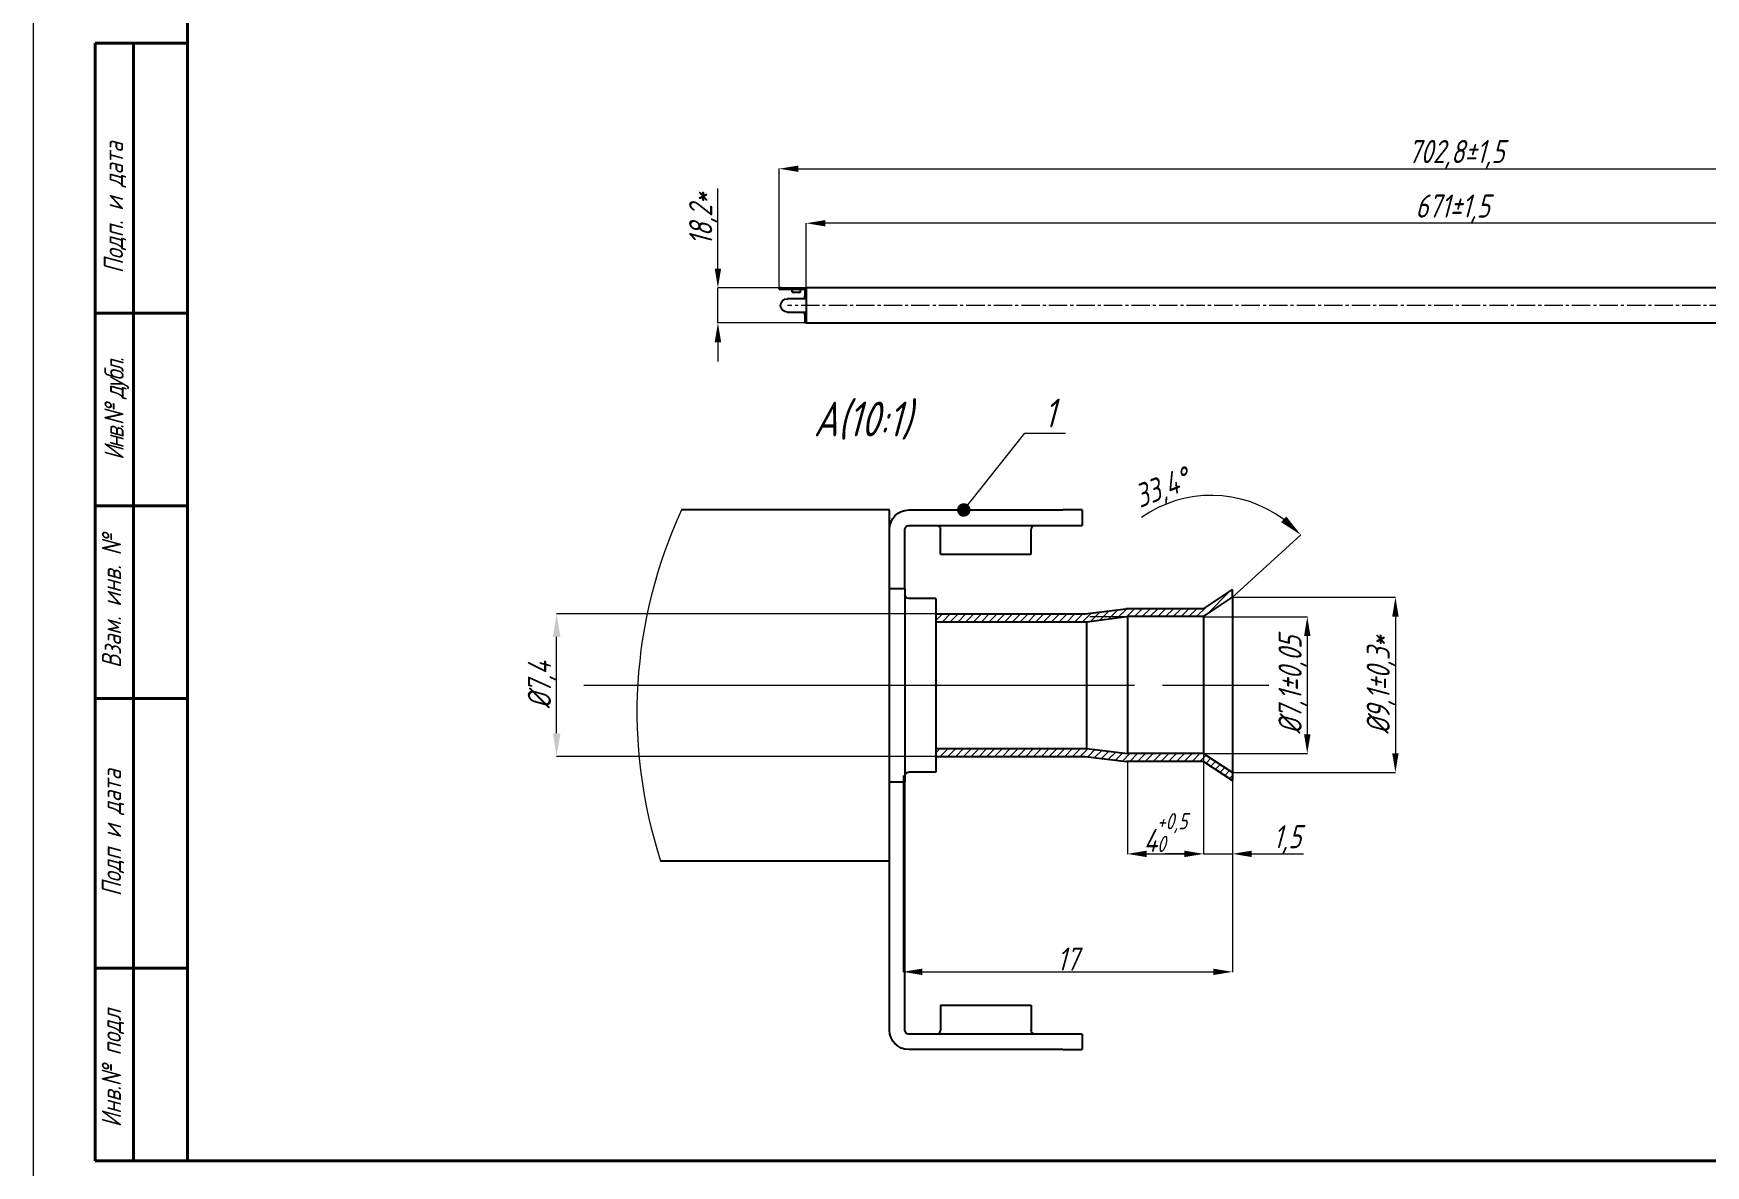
# Model space of a CAD drawing. Header units: millimetres. Extents: x 937859 to 970574, y 987894 to 996517.
# Drawn here: x 939863 to 940731, y 990327 to 990915 of the extents above; entities that cross this region are included whole.
import ezdxf
from ezdxf import colors
from ezdxf.entities.mleader import LeaderData, LeaderLine
from ezdxf.math import Vec2, Vec3

# ---------------------------------------------------------------- set-up
doc = ezdxf.new("R2010")
doc.units = ezdxf.units.MM
doc.header["$LTSCALE"] = 0.5
for name, pattern in [('CENTER', [0.6, 0.375, -0.075, 0.075, -0.075]), ('CENTER2', [28.575, 19.05, -3.175, 3.175, -3.175]), ('K5LT_AXLED', [19.5, 15, -1.5, 1.5, -1.5]), ('K5LT_BASIC', [0]), ('K5LT_THIN', [0])]:
    doc.linetypes.add(name, pattern=pattern)
for name, color, linetype, lineweight in [('0.3-STAMP', 7, 'Continuous', 30), ('MD_Annotation', 7, 'Continuous', 20), ('MD_Visible', 7, 'Continuous', 25), ('MD_Видимые', 7, 'Continuous', 25)]:
    doc.layers.add(name, color=color, linetype=linetype, lineweight=lineweight)
doc.layers.add('DIMENSION', color=1, linetype='Continuous')
doc.layers.add('Системный слой', color=7, linetype='Continuous')
doc.styles.add('12 on-off', font='GOST_A.TTF', dxfattribs={"width": 0.955, "oblique": 15, "height": 14})
doc.styles.add('QEC.12.02.02.01.000 СБ', font='GOST_A.TTF', dxfattribs={"width": 0.955, "oblique": 15, "height": 13})
doc.styles.add('SPRKN023066', font='GOST_A.TTF', dxfattribs={"width": 0.955, "oblique": 15, "height": 12})
doc.styles.get("Standard").update_dxf_attribs({"font": 'GOST_A.TTF', "oblique": 15})
doc.dimstyles.new('QEC.12.02.02.01.000 СБ', dxfattribs={"dimtxt": 13, "dimasz": 12, "dimexe": 0.1, "dimexo": 0, "dimtad": 1, "dimtoh": 1, "dimtxsty": 'QEC.12.02.02.01.000 СБ', "dimcen": 2.5, "dimadec": 0, "dimazin": 0, "dimtfac": 1, "dimtmove": 0, "dimatfit": 3, "dimfxl": 1, "dimlwd": 5, "dimlwe": 5, "dimarcsym": 0})
doc.dimstyles.new('SPRKN023066', dxfattribs={"dimtxt": 12, "dimasz": 10, "dimexe": 0.1, "dimexo": 0, "dimtad": 1, "dimtxsty": 'SPRKN023066', "dimcen": 2.5, "dimadec": 0, "dimazin": 0, "dimtfac": 1, "dimtmove": 0, "dimatfit": 3, "dimfxl": 1, "dimlwd": 9, "dimlwe": 9, "dimarcsym": 0})

# ---------------------------------------------------------------- blocks, each defined once
blk = doc.blocks.new('*D478')
at = {"color": 0, "lineweight": 9, "transparency": 16777216}
for p, q in [((940263.74, 990782.61), (940263.74, 990816.26)), ((940924.74, 990816.16), (940273.74, 990816.16)), ((940934.74, 990782.61), (940934.74, 990816.26))]:
    blk.add_line(p, q, dxfattribs=at)
at = {"color": 0, "lineweight": 5, "transparency": 16777216}
for points in [[(940273.74, 990817.82), (940273.74, 990814.49), (940263.74, 990816.16)], [(940924.74, 990817.82), (940924.74, 990814.49), (940934.74, 990816.16)]]:
    blk.add_solid(points, dxfattribs=at)
at = {"layer": 'Defpoints', "color": 0, "lineweight": 5, "transparency": 16777216}
for p in [(940263.74, 990816.16), (940263.74, 990782.61), (940934.74, 990782.61)]:
    blk.add_point(p, dxfattribs=at)
at = {"color": 0, "transparency": 16777216, "insert": (940599.24, 990823.69), "char_height": 12, "attachment_point": 5, "style": 'SPRKN023066'}
blk.add_mtext('671%%P1,5', dxfattribs=at)
blk = doc.blocks.new('*D482')
at = {"color": 0, "lineweight": 9, "transparency": 16777216}
for p, q in [((940249.74, 990782.01), (940249.74, 990844.54)), ((940259.74, 990844.44), (940942.54, 990844.44)), ((940952.54, 990778.28), (940952.54, 990844.54))]:
    blk.add_line(p, q, dxfattribs=at)
at = {"color": 0, "lineweight": 5, "transparency": 16777216}
for points in [[(940259.74, 990846.11), (940259.74, 990842.77), (940249.74, 990844.44)], [(940942.54, 990846.11), (940942.54, 990842.77), (940952.54, 990844.44)]]:
    blk.add_solid(points, dxfattribs=at)
at = {"layer": 'Defpoints', "color": 0, "lineweight": 5, "transparency": 16777216}
for p in [(940952.54, 990844.44), (940249.74, 990782.01), (940952.54, 990778.28)]:
    blk.add_point(p, dxfattribs=at)
at = {"color": 0, "transparency": 16777216, "insert": (940601.14, 990851.97), "char_height": 12, "attachment_point": 5, "style": 'SPRKN023066'}
blk.add_mtext('702,8%%P1,5', dxfattribs=at)
blk = doc.blocks.new('_Dot')
at = {"color": 0, "linetype": 'ByBlock', "lineweight": -2}
blk.add_line((-0.5, 0), (-1, 0), dxfattribs=at)
at = {"color": 0, "linetype": 'ByBlock', "const_width": 0.5}
blk.add_lwpolyline([(-0.25, 0, 1), (0.25, 0, 1)], format="xyb", close=True, dxfattribs=at)
blk = doc.blocks.new('*U579')
at = {"color": 0, "linetype": 'CENTER2', "lineweight": 5, "transparency": 16777216}
blk.add_line((357.26, 0), (-345.2, 0), dxfattribs=at)
blk = doc.blocks.new('*D581')
at = {"layer": '0.3-STAMP', "color": 0, "lineweight": 9, "transparency": 16777216}
for p, q in [((940485.06, 990622.08), (940569.7, 990622.08)), ((940569.6, 990612.08), (940569.6, 990541.08)), ((940485.06, 990531.08), (940569.7, 990531.08))]:
    blk.add_line(p, q, dxfattribs=at)
at = {"layer": '0.3-STAMP', "color": 0, "lineweight": 5, "transparency": 16777216}
for points in [[(940567.93, 990612.08), (940571.26, 990612.08), (940569.6, 990622.08)], [(940567.93, 990541.08), (940571.26, 990541.08), (940569.6, 990531.08)]]:
    blk.add_solid(points, dxfattribs=at)
at = {"layer": 'Defpoints', "color": 0, "lineweight": 5, "transparency": 16777216}
for p in [(940485.06, 990622.08), (940485.06, 990531.08), (940569.6, 990531.08)]:
    blk.add_point(p, dxfattribs=at)
at = {"layer": '0.3-STAMP', "color": 0, "transparency": 16777216, "insert": (940562.07, 990576.58), "char_height": 12, "attachment_point": 5, "rotation": 90, "style": 'SPRKN023066'}
blk.add_mtext('%%C9,1%%P0,3*', dxfattribs=at)
blk = doc.blocks.new('*D585')
at = {"layer": '0.3-STAMP', "color": 0, "lineweight": 9, "transparency": 16777216}
for p, q in [((940470.06, 990612), (940523.95, 990612)), ((940523.85, 990602), (940523.85, 990550.98)), ((940470.06, 990540.98), (940523.95, 990540.98))]:
    blk.add_line(p, q, dxfattribs=at)
at = {"layer": '0.3-STAMP', "color": 0, "lineweight": 5, "transparency": 16777216}
for points in [[(940522.18, 990602), (940525.52, 990602), (940523.85, 990612)], [(940522.18, 990550.98), (940525.52, 990550.98), (940523.85, 990540.98)]]:
    blk.add_solid(points, dxfattribs=at)
at = {"layer": 'Defpoints', "color": 0, "lineweight": 5, "transparency": 16777216}
for p in [(940470.06, 990612), (940470.06, 990540.98), (940523.85, 990540.98)]:
    blk.add_point(p, dxfattribs=at)
at = {"layer": '0.3-STAMP', "color": 0, "transparency": 16777216, "insert": (940516.32, 990576.49), "char_height": 12, "attachment_point": 5, "rotation": 90, "style": 'SPRKN023066'}
blk.add_mtext('%%C7,1%%P0,05', dxfattribs=at)
blk = doc.blocks.new('*D582')
at = {"layer": '0.3-STAMP', "color": 0, "lineweight": 9, "transparency": 16777216}
for p, q in [((940470.06, 990540.98), (940470.06, 990488.81)), ((940430.48, 990536.88), (940430.48, 990488.81)), ((940440.48, 990488.91), (940460.06, 990488.91))]:
    blk.add_line(p, q, dxfattribs=at)
at = {"layer": '0.3-STAMP', "color": 0, "lineweight": 5, "transparency": 16777216}
for points in [[(940440.48, 990490.57), (940440.48, 990487.24), (940430.48, 990488.91)], [(940460.06, 990490.57), (940460.06, 990487.24), (940470.06, 990488.91)]]:
    blk.add_solid(points, dxfattribs=at)
at = {"layer": 'Defpoints', "color": 0, "lineweight": 5, "transparency": 16777216}
for p in [(940470.06, 990540.98), (940430.48, 990536.88), (940470.06, 990488.91)]:
    blk.add_point(p, dxfattribs=at)
at = {"layer": '0.3-STAMP', "color": 0, "transparency": 16777216, "insert": (940450.27, 990499.97), "char_height": 12, "attachment_point": 5, "style": 'SPRKN023066'}
blk.add_mtext('4{\\H0.7x;\\S+0,5^ 0;}', dxfattribs=at)
blk = doc.blocks.new('*D583')
at = {"layer": '0.3-STAMP', "color": 0, "lineweight": 9, "transparency": 16777216}
for p, q in [((940470.06, 990540.98), (940470.06, 990488.81)), ((940485.06, 990527.98), (940485.06, 990488.81)), ((940460.06, 990488.91), (940450.06, 990488.91)), ((940470.06, 990488.91), (940485.06, 990488.91)), ((940495.06, 990488.91), (940521.81, 990488.91))]:
    blk.add_line(p, q, dxfattribs=at)
at = {"layer": '0.3-STAMP', "color": 0, "lineweight": 5, "transparency": 16777216}
for points in [[(940460.06, 990490.57), (940460.06, 990487.24), (940470.06, 990488.91)], [(940495.06, 990490.57), (940495.06, 990487.24), (940485.06, 990488.91)]]:
    blk.add_solid(points, dxfattribs=at)
at = {"layer": 'Defpoints', "color": 0, "lineweight": 5, "transparency": 16777216}
for p in [(940470.06, 990540.98), (940485.06, 990527.98), (940485.06, 990488.91)]:
    blk.add_point(p, dxfattribs=at)
at = {"layer": '0.3-STAMP', "color": 0, "transparency": 16777216, "insert": (940513.43, 990496.44), "char_height": 12, "attachment_point": 5, "style": 'SPRKN023066'}
blk.add_mtext('1,5', dxfattribs=at)
blk = doc.blocks.new('*D584')
at = {"layer": '0.3-STAMP', "color": 0, "lineweight": 5, "transparency": 16777216}
for p, q in [((940485.06, 990622.08), (940520.59, 990654.51)), ((940470.78, 990612), (940410.98, 990612))]:
    blk.add_line(p, q, dxfattribs=at)
blk.add_arc((940474.02, 990612), 62.94, 53.33018, 125.03999, dxfattribs=at)
blk.add_solid([(940512.96, 990663.97), (940510.27, 990661.01), (940520.51, 990654.44)], dxfattribs=at)
at = {"layer": 'Defpoints', "color": 0, "lineweight": 5, "transparency": 16777216}
for p in [(940475.94, 990674.92), (940485.06, 990622.08), (940470.76, 990609.02), (940470.78, 990612), (940476.16, 990612)]:
    blk.add_point(p, dxfattribs=at)
at = {"layer": '0.3-STAMP', "color": 0, "transparency": 16777216, "insert": (940448.55, 990677.71), "char_height": 12, "attachment_point": 5, "rotation": 21.19505, "style": 'SPRKN023066'}
blk.add_mtext('33,4%%D', dxfattribs=at)
blk = doc.blocks.new('*D586')
at = {"color": 0, "lineweight": 9, "transparency": 16777216}
for p, q in [((940485.06, 990576.48), (940485.06, 990427.59)), ((940314.06, 990529.53), (940314.06, 990427.59)), ((940324.06, 990427.69), (940475.06, 990427.69))]:
    blk.add_line(p, q, dxfattribs=at)
at = {"color": 0, "lineweight": 5, "transparency": 16777216}
for points in [[(940324.06, 990429.36), (940324.06, 990426.03), (940314.06, 990427.69)], [(940475.06, 990429.36), (940475.06, 990426.03), (940485.06, 990427.69)]]:
    blk.add_solid(points, dxfattribs=at)
at = {"layer": 'Defpoints', "color": 0, "lineweight": 5, "transparency": 16777216}
for p in [(940485.06, 990576.48), (940314.06, 990529.53), (940485.06, 990427.69)]:
    blk.add_point(p, dxfattribs=at)
at = {"color": 0, "lineweight": 9, "transparency": 16777216, "insert": (940399.56, 990434.32), "char_height": 12, "attachment_point": 5, "style": 'SPRKN023066'}
blk.add_mtext('17', dxfattribs=at)
blk = doc.blocks.new('*D587')
at = {"color": 0, "lineweight": 5, "transparency": 16777216}
for p, q in [((940331.05, 990613.48), (940134.17, 990613.48)), ((940134.27, 990551.48), (940134.27, 990601.48)), ((940331.05, 990539.48), (940134.17, 990539.48))]:
    blk.add_line(p, q, dxfattribs=at)
for points in [[(940132.27, 990601.48), (940136.27, 990601.48), (940134.27, 990613.48)], [(940132.27, 990551.48), (940136.27, 990551.48), (940134.27, 990539.48)]]:
    blk.add_solid(points, dxfattribs=at)
at = {"layer": 'Defpoints', "color": 0, "lineweight": 5, "transparency": 16777216}
for p in [(940134.27, 990613.48), (940331.05, 990613.48), (940331.05, 990539.48)]:
    blk.add_point(p, dxfattribs=at)
at = {"color": 0, "lineweight": 5, "transparency": 16777216, "insert": (940126.74, 990576.48), "char_height": 12, "attachment_point": 5, "rotation": 90, "style": 'SPRKN023066'}
blk.add_mtext('%%C7,4', dxfattribs=at)
blk = doc.blocks.new('*D727')
at = {"color": 0, "lineweight": 9, "ltscale": 0.5, "transparency": 16777216}
for p, q in [((940217.98, 990792.61), (940217.98, 990834.13)), ((940295.3, 990782.61), (940217.88, 990782.61)), ((940217.98, 990764.41), (940217.98, 990782.61)), ((940306.92, 990764.41), (940217.88, 990764.41)), ((940217.98, 990754.41), (940217.98, 990744.41))]:
    blk.add_line(p, q, dxfattribs=at)
at = {"color": 0, "lineweight": 5, "ltscale": 0.5, "transparency": 16777216}
for points in [[(940216.31, 990792.61), (940219.65, 990792.61), (940217.98, 990782.61)], [(940216.31, 990754.41), (940219.65, 990754.41), (940217.98, 990764.41)]]:
    blk.add_solid(points, dxfattribs=at)
at = {"layer": 'Defpoints', "color": 0, "lineweight": 5, "ltscale": 0.5, "transparency": 16777216}
for p in [(940217.98, 990782.61), (940295.3, 990782.61), (940306.92, 990764.41)]:
    blk.add_point(p, dxfattribs=at)
at = {"color": 0, "lineweight": 5, "ltscale": 0.5, "transparency": 16777216, "insert": (940210.45, 990818.37), "char_height": 12, "attachment_point": 5, "rotation": 90, "style": 'SPRKN023066'}
blk.add_mtext('18,2*', dxfattribs=at)

msp = doc.modelspace()

# ---------------------------------------------------------------- hatches: boundary and pattern name
at = {"lineweight": 5}
h = msp.add_hatch(dxfattribs=at)
h.set_pattern_fill('ANSI31', color=256, scale=0.9)
h.set_pattern_definition([(45, (924480.5045, 992677.7337), (-2.02055763, 2.02055763), [])])
h.paths.add_polyline_path([(940470.061, 990616.105), (940429.759, 990616.105), (940408.531, 990613.484), (940331.055, 990613.484), (940331.055, 990609.384), (940409.254, 990609.384), (940430.482, 990612.005), (940470.061, 990612.005), (940485.061, 990622.079), (940485.061, 990626.179)])
edge = h.paths.add_edge_path()
edge.add_line((940331.055, 990543.584), (940331.055, 990539.484))
edge.add_line((940331.055, 990539.484), (940408.531, 990539.484))
edge.add_line((940408.531, 990539.484), (940430.061, 990536.836))
edge.add_line((940430.061, 990536.836), (940470.061, 990536.883))
edge.add_line((940470.061, 990536.883), (940485.061, 990526.983))
edge.add_line((940485.061, 990526.983), (940485.061, 990531.083))
edge.add_line((940485.061, 990531.083), (940470.061, 990540.983))
edge.add_line((940470.061, 990540.983), (940430.482, 990540.983))
edge.add_line((940430.482, 990540.983), (940409.254, 990543.584))
edge.add_line((940409.254, 990543.584), (940330.061, 990543.584))

# ---------------------------------------------------------------- linework, layer by layer
at = {"color": 0, "linetype": 'K5LT_THIN', "lineweight": 18}
msp.add_line((939862.749, 990309.536), (939862.749, 991497.536), dxfattribs=at)
at = {"color": 0, "linetype": 'K5LT_BASIC', "lineweight": 40}
for p, q in [((939942.749, 990329.536), (939942.749, 991477.536)), ((939894.749, 990329.536), (939894.749, 990909.536)), ((939942.749, 990909.536), (939894.749, 990909.536)), ((939914.749, 990329.536), (939914.749, 990909.536)), ((939942.749, 990769.536), (939894.749, 990769.536)), ((939942.749, 990669.536), (939894.749, 990669.536)), ((939942.749, 990569.536), (939894.749, 990569.536)), ((939942.749, 990429.536), (939894.749, 990429.536)), ((939942.749, 990329.536), (939894.749, 990329.536)), ((941522.749, 990329.536), (939942.749, 990329.536))]:
    msp.add_line(p, q, dxfattribs=at)
at = {"color": 0}
for p, q in [((940485.061, 990622.079), (940485.061, 990626.179)), ((940485.061, 990531.083), (940485.061, 990526.983))]:
    msp.add_line(p, q, dxfattribs=at)
at = {"lineweight": 5, "ltscale": 0.5}
msp.add_line((940331.055, 990621.366), (940331.055, 990531.366), dxfattribs=at)
at = {"color": 0, "linetype": 'CENTER2', "lineweight": 5, "ltscale": 30}
msp.add_line((940148.363, 990576.484), (940496.159, 990576.484), dxfattribs=at)
at = {"color": 0, "linetype": 'K5LT_AXLED', "lineweight": 5, "ltscale": 30}
msp.add_line((940156.164, 990576.484), (940503.959, 990576.484), dxfattribs=at)
at = {"layer": 'MD_Annotation', "linetype": 'Continuous', "lineweight": 9}
msp.add_arc((940424.772, 990562.5), 248.808, 155.072295, 198.059971, dxfattribs=at)
at = {"layer": 'MD_Visible'}
for p, q in [((940249.744, 990782.009), (940249.744, 990782.609)), ((940250.744, 990782.609), (940249.744, 990782.609)), ((940250.744, 990782.609), (940262.944, 990782.609)), ((940263.744, 990782.609), (940263.744, 990764.409)), ((940934.744, 990782.609), (940263.744, 990782.609)), ((940249.744, 990782.009), (940250.744, 990782.009)), ((940250.744, 990782.009), (940262.944, 990782.009)), ((940263.744, 990777.009), (940254.044, 990777.009)), ((940256.594, 990780.309), (940256.594, 990781.809)), ((940256.637, 990780.309), (940256.594, 990780.309)), ((940256.637, 990780.309), (940256.637, 990781.809)), ((940256.644, 990780.309), (940256.637, 990780.309)), ((940256.644, 990780.309), (940256.644, 990781.809)), ((940256.644, 990780.309), (940258.744, 990780.309)), ((940258.744, 990780.309), (940260.844, 990780.309)), ((940260.844, 990780.309), (940260.844, 990781.809)), ((940260.852, 990780.309), (940260.844, 990780.309)), ((940260.852, 990780.309), (940260.852, 990781.809)), ((940260.894, 990780.309), (940260.852, 990780.309)), ((940260.894, 990780.309), (940260.894, 990781.809)), ((940263.144, 990781.809), (940263.144, 990778.709)), ((940263.144, 990778.709), (940263.144, 990778.509)), ((940263.144, 990777.009), (940263.144, 990778.509)), ((940263.744, 990778.509), (940263.144, 990778.509)), ((940263.744, 990781.809), (940263.744, 990778.709)), ((940254.044, 990770.009), (940263.744, 990770.009)), ((940263.144, 990768.509), (940263.144, 990770.009)), ((940263.144, 990768.509), (940263.144, 990768.309)), ((940263.144, 990768.509), (940263.744, 990768.509)), ((940263.144, 990768.309), (940263.144, 990765.409)), ((940263.144, 990765.409), (940263.144, 990764.409)), ((940263.744, 990768.309), (940263.744, 990765.409)), ((940263.744, 990764.409), (940263.144, 990764.409)), ((940263.744, 990764.409), (940934.744, 990764.409)), ((940307.055, 990667.366), (940199.143, 990667.366)), ((940307.055, 990485.366), (940307.055, 990667.366)), ((940317.055, 990667.366), (940397.055, 990667.366)), ((940407.055, 990667.366), (940397.055, 990667.366)), ((940407.055, 990667.366), (940407.055, 990659.366)), ((940307.055, 990636.366), (940307.055, 990657.366)), ((940315.055, 990636.366), (940315.055, 990657.366)), ((940317.055, 990659.366), (940397.055, 990659.366)), ((940333.555, 990644.366), (940333.555, 990657.366)), ((940380.555, 990644.366), (940380.555, 990657.366)), ((940397.055, 990659.366), (940407.055, 990659.366)), ((940333.555, 990644.366), (940380.555, 990644.366)), ((940315.055, 990626.366), (940315.055, 990636.366)), ((940315.055, 990626.366), (940307.055, 990626.366)), ((940315.055, 990626.366), (940315.055, 990529.366)), ((940331.055, 990621.366), (940317.055, 990621.366)), ((940315.055, 990541.366), (940315.055, 990526.366)), ((940331.055, 990531.366), (940317.055, 990531.366)), ((940307.055, 990526.366), (940315.055, 990526.366)), ((940315.055, 990516.366), (940315.055, 990526.366)), ((940307.055, 990397.366), (940307.055, 990516.366)), ((940315.055, 990397.366), (940315.055, 990516.366)), ((940188.222, 990485.366), (940307.055, 990485.366)), ((940333.555, 990410.366), (940380.555, 990410.366)), ((940333.555, 990410.366), (940333.555, 990397.366)), ((940380.555, 990410.366), (940380.555, 990397.366)), ((940397.055, 990395.366), (940317.055, 990395.366)), ((940407.055, 990395.366), (940397.055, 990395.366)), ((940407.055, 990395.366), (940407.055, 990387.366)), ((940397.055, 990387.366), (940317.055, 990387.366)), ((940397.055, 990387.366), (940407.055, 990387.366))]:
    msp.add_line(p, q, dxfattribs=at)
at = {"layer": 'MD_Visible', "extrusion": (0, 0, -1)}
for centre, radius, start, end in [((-940262.944, 990781.809), 0.8, 90, 180), ((-940254.044, 990773.509), 3.5, 0, 90), ((-940254.044, 990773.509), 3.5, 270, 0), ((-940256.394, 990781.809), 0.2, 90, 180), ((-940256.437, 990781.809), 0.2, 90, 180), ((-940256.444, 990781.809), 0.2, 90, 180), ((-940262.944, 990781.809), 0.2, 90, 180), ((-940317.055, 990657.366), 10, 0, 90), ((-940317.055, 990657.366), 2, 0, 90), ((-940331.555, 990657.366), 2, 90, 180), ((-940317.055, 990623.366), 2, 270, 0), ((-940317.055, 990529.366), 2, 0, 90), ((-940317.055, 990397.366), 10, 270, 0), ((-940317.055, 990397.366), 2, 270, 0), ((-940382.555, 990397.366), 2, 270, 0)]:
    msp.add_arc(centre, radius, start, end, dxfattribs=at)
at = {"layer": 'MD_Visible'}
for centre, radius, start, end in [((940261.044, 990781.809), 0.2, 90, 180), ((940261.052, 990781.809), 0.2, 90, 180), ((940261.094, 990781.809), 0.2, 90, 180), ((940382.555, 990657.366), 2, 90, 180), ((940331.555, 990397.366), 2, 270, 0)]:
    msp.add_arc(centre, radius, start, end, dxfattribs=at)
at = {"layer": 'MD_Видимые'}
for p, q in [((940470.061, 990616.105), (940485.061, 990626.179)), ((940470.061, 990612.005), (940485.061, 990622.079)), ((940485.061, 990622.079), (940485.061, 990531.083)), ((940331.055, 990613.484), (940408.531, 990613.484)), ((940331.055, 990609.384), (940409.254, 990609.384)), ((940408.531, 990613.484), (940429.759, 990616.105)), ((940409.254, 990609.384), (940430.18, 990612.005)), ((940409.254, 990609.384), (940409.254, 990543.584)), ((940470.061, 990616.105), (940429.759, 990616.105)), ((940470.061, 990612.005), (940430.482, 990612.005)), ((940430.482, 990612.005), (940430.482, 990540.983)), ((940470.061, 990612.005), (940470.061, 990540.983)), ((940331.055, 990543.584), (940409.254, 990543.584)), ((940331.055, 990539.484), (940408.531, 990539.484)), ((940408.531, 990539.484), (940430.061, 990536.883)), ((940409.254, 990543.584), (940430.482, 990540.983)), ((940470.061, 990540.983), (940430.482, 990540.983)), ((940470.061, 990540.983), (940485.061, 990531.083)), ((940470.061, 990536.883), (940430.061, 990536.883)), ((940470.061, 990536.883), (940485.061, 990526.983))]:
    msp.add_line(p, q, dxfattribs=at)
at = {"layer": 'Системный слой', "color": 0}
msp.add_line((940331.055, 990621.366), (940331.055, 990531.366), dxfattribs=at)

# ---------------------------------------------------------------- block references
at = {"linetype": 'CENTER2', "lineweight": 5}
msp.add_blockref('*U579', (940599.244, 990773.509), dxfattribs=at)

# ---------------------------------------------------------------- texts
at = {"color": 0, "lineweight": 9, "insert": (940267.671, 990723.571), "char_height": 18, "width": 35.51678, "attachment_point": 1, "style": '12 on-off'}
msp.add_mtext('А(10:1)', dxfattribs=at)
at = {"char_height": 10, "attachment_point": 1, "rotation": 90}
for s, width, insert in [('Взам. инв. №', 92.57089, (939898.268, 990585.315)), ('Подп и дата', 92.57089, (939898.268, 990466.895)), ('Инв.№ подл', 83.30857, (939898.2, 990347.029))]:
    msp.add_mtext_dynamic_manual_height_columns(s, width=width, gutter_width=50, heights=[0], dxfattribs=dict(at, insert=insert))
at = {"layer": 'DIMENSION', "color": 250, "linetype": 'CENTER', "ltscale": 0.25, "char_height": 10, "attachment_point": 1, "rotation": 90}
for s, width, insert in [('{\\C0;Подп. и дата}', 132, (939899.294, 990790.192)), ('{\\T0.85;\\C0;Инв.№ дубл.}', 96, (939899.582, 990693.29))]:
    msp.add_mtext_dynamic_manual_height_columns(s, width=width, gutter_width=240, heights=[0], dxfattribs=dict(at, insert=insert))

# ---------------------------------------------------------------- dimensions: what is measured, and where the dimension line sits
for base, p1, p2, picture, middle in [((940952.544, 990844.439), (940249.744, 990782.009), (940952.544, 990778.279), '*D482', (940601.144, 990851.969)), ((940263.744, 990816.157), (940934.744, 990782.609), (940263.744, 990782.609), '*D478', (940599.244, 990823.687))]:
    dim = msp.add_linear_dim(base=base, p1=p1, p2=p2, text='<>%%P1,5', dimstyle='SPRKN023066')
    dim.commit()
    dim.dimension.update_dxf_attribs({"geometry": picture, "text_midpoint": middle})
at = {"lineweight": 5, "ltscale": 0.5}
dim = msp.add_linear_dim(base=(940217.98, 990782.609), p1=(940306.922, 990764.409), p2=(940295.299, 990782.609), angle=90, text='<>*', dimstyle='SPRKN023066', dxfattribs=at)
dim.commit()
dim.dimension.update_dxf_attribs({"geometry": '*D727', "text_midpoint": (940210.45, 990818.371)})
at = {"lineweight": 5}
dim = msp.add_linear_dim(base=(940134.266, 990613.484), p1=(940331.055, 990539.484), p2=(940331.055, 990613.484), angle=90, text='%%C7,4', dimstyle='QEC.12.02.02.01.000 СБ', override={"dimtxsty": 'SPRKN023066'}, dxfattribs=at)
dim.commit()
dim.dimension.update_dxf_attribs({"geometry": '*D587', "text_midpoint": (940126.736, 990576.484)})
at = {"color": 0, "lineweight": 9}
dim = msp.add_linear_dim(base=(940485.061, 990427.694), p1=(940314.062, 990529.527), p2=(940485.061, 990576.484), text='17', dimstyle='SPRKN023066', dxfattribs=at)
dim.commit()
dim.dimension.update_dxf_attribs({"geometry": '*D586', "text_midpoint": (940399.562, 990434.324)})
at = {"layer": '0.3-STAMP'}
dim = msp.add_angular_dim_2l(base=(940475.936, 990674.918), line1=((940470.778, 990612.005), (940476.16, 990612.005)), line2=((940470.757, 990609.022), (940485.061, 990622.079)), text='33,4%%D', dimstyle='QEC.12.02.02.01.000 СБ', override={"dimtxsty": 'SPRKN023066', "dimsd2": 1}, dxfattribs=at)
dim.commit()
dim.dimension.update_dxf_attribs({"geometry": '*D584', "text_midpoint": (940448.546, 990677.71)})
for base, p1, p2, text, picture, middle in [((940523.848, 990540.983), (940470.061, 990612.005), (940470.061, 990540.983), '%%C7,1%%P0,05', '*D585', (940516.318, 990576.494)), ((940569.597, 990531.083), (940485.061, 990622.079), (940485.061, 990531.083), '%%C9,1%%P0,3*', '*D581', (940562.067, 990576.581))]:
    dim = msp.add_linear_dim(base=base, p1=p1, p2=p2, angle=90, text=text, dimstyle='SPRKN023066', dxfattribs=at)
    dim.commit()
    dim.dimension.update_dxf_attribs({"geometry": picture, "text_midpoint": middle})
for base, p1, p2, text, picture, middle in [((940470.061, 990488.906), (940430.482, 990536.883), (940470.061, 990540.983), '4{\\H0.7x;\\S+0,5^ 0;}', '*D582', (940450.272, 990499.968)), ((940485.061, 990488.906), (940470.061, 990540.983), (940485.061, 990527.984), '1,5', '*D583', (940513.435, 990496.436))]:
    dim = msp.add_linear_dim(base=base, p1=p1, p2=p2, text=text, dimstyle='SPRKN023066', dxfattribs=at)
    dim.commit()
    dim.dimension.update_dxf_attribs({"geometry": picture, "text_midpoint": middle})

# ---------------------------------------------------------------- leaders
at = {"lineweight": 5, "ltscale": 0.5}
ml = msp.add_multileader_mtext('Standard', dxfattribs=at)
ml.set_content('1', color=256, style='SPRKN023066')
ml.set_leader_properties(lineweight=9)
ml.set_arrow_properties(name='DOT')
ml.build(insert=Vec2(0, 0))
ml.multileader.update_dxf_attribs({"text_left_attachment_type": 6, "text_right_attachment_type": 6, "arrow_head_size": 7})
ctx = ml.context
ctx.base_point, ctx.char_height, ctx.arrow_head_size, ctx.plane_origin = Vec3(940385.339, 990707.165), 15, 7, Vec3(940345.586, 990667.366)
ctx.left_attachment, ctx.right_attachment = 6, 6
notes = []
notes.append((ctx, [(0, (1, 1, 0), (940377.339, 990707.165), (1, 0), 8, [(0, [(940345.586, 990667.366)], 0, [])])]))
ctx.mtext.insert, ctx.mtext.flow_direction = Vec3(940387.339, 990725.165), 5
for ctx, leaders in notes:
    for number, flags, end, landing, length, lines in leaders:
        leader = LeaderData()
        leader.index, (leader.has_last_leader_line, leader.has_dogleg_vector, leader.attachment_direction) = number, flags
        leader.last_leader_point, leader.dogleg_vector, leader.dogleg_length = Vec3(end), Vec3(landing), length
        for number, points, colour, breaks in lines:
            line = LeaderLine()
            line.index, line.vertices, line.color, line.breaks = number, Vec3.list(points), colors.encode_raw_color(colour), breaks
            leader.lines.append(line)
        ctx.leaders.append(leader)

doc.saveas('drawing.dxf')
